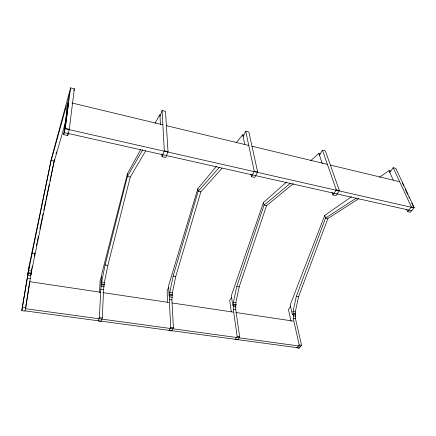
<?xml version="1.0" encoding="UTF-8"?>
<svg xmlns="http://www.w3.org/2000/svg" width="436" height="436" viewBox="0 0 436 436"><rect width="100%" height="100%" fill="white"/><g stroke="black" fill="none" stroke-linecap="round" stroke-linejoin="round"><path stroke-width="0.65" d="M127.448 173.719L127.416 176.411L105.076 264.952L100.978 285.536L101.495 275.045L127.448 173.719L140.763 149.423M104.1 285.013L101.326 284.583L100.798 289.232L99.403 317.604L98.1 320.951L100.983 321.343L102.302 318.002L103.577 289.651L104.422 282.381L107.845 265.404L130.299 177.016L145.64 150.878M99.544 292.447L100.166 280.228L101.403 276.827M295.319 314.356L293.052 314.007L293.439 315.746L293.215 318.307L299.194 344.958L296.872 347.819L299.216 348.135L301.548 345.279L295.494 318.651L295.717 316.095L295.319 314.356L295.722 313.827L295.286 311.925L298.606 296.6L327.888 218.512L358.724 198.723M235.762 305.216L233.342 304.846L233.304 309.255L237.157 336.467L235.124 339.47L237.631 339.813L239.675 336.81L235.734 309.62L235.762 305.216L236.11 304.66L235.827 302.72L239.19 286.883L266.554 205.634L293.308 183.72M67.618 104.237L63.711 134.659L67.76 135.563L69.291 129.29L74.343 88.797L70.588 87.865L69.161 94.002M67.76 135.563L68.092 132.915M172.16 295.455L169.577 295.058L169.31 299.581L170.721 327.371L169.026 330.537L171.708 330.902L173.419 327.741L171.904 299.973L172.351 292.894L175.741 276.506L200.849 191.835L221.995 168.28M63.711 134.659L65.209 128.364L70.588 87.865M54.565 159.434L30.852 274.805L31.888 268.135M51.633 157.696L27.877 274.353L29.583 263.666L51.633 157.696L69.395 92.263L67.362 105.332L67.629 103.348L65.536 108.76L51.225 160.415L54.331 161.064L65.607 121.993M25.773 307.527L31.087 273.808L28.111 273.35L21.8 310.639L24.907 311.059L25.773 307.527L22.645 307.097M32.03 267.214L32.226 265.944M21.8 310.639L29.294 265.486M197.879 188.603L168.601 285.662L169.124 295.957L169.871 294.474L169.768 292.496L173.157 276.086L198.173 191.273L197.879 188.603L216.616 166.132M34.182 256.145L34.885 252.82M36.422 245.501L36.978 242.841M37.256 241.511L38.379 236.187M39.916 228.867L42.287 217.559M42.57 216.229L43.126 213.569M43.823 210.239L45.78 200.925M46.063 199.595L49.273 184.292M49.971 180.967L53.187 165.664M53.465 164.334L54.446 159.68M263.48 202.473L231.369 295.592L232.802 305.701L233.691 304.284L233.413 302.344L236.775 286.49L264.058 205.105L263.48 202.473L286.338 182.226M351.552 196.729L324.738 215.417L290.213 304.906L292.436 314.819L293.45 313.479L293.019 311.571L296.344 296.229L325.556 218.022L356.234 198.162M73.907 90.634L74.343 88.797M56.01 153.788L56.56 151.832M160.007 116.199L162.078 110.515L165.511 111.36L168.024 151.712L165.74 157.5L162.067 156.677L161.93 153.979M162.067 156.677L164.323 150.872L162.078 110.515M168.688 287.417L167.097 290.643L167.653 302.137M243.114 136.512L245.719 131.22L248.863 131.994L257.649 172.067L254.755 177.425L251.409 176.678L250.869 174.062M251.409 176.678L254.286 171.304L245.719 131.22M155.047 123.35L159.914 114.461L160.437 124.723M142.697 149.837L127.416 176.411L130.299 177.016M231.614 297.314L229.718 300.382L231.303 311.838M319.43 155.156L322.482 150.218L325.37 150.932L339.377 190.625L335.982 195.606L332.919 194.925L332.063 192.401M332.919 194.925L336.303 189.927L322.482 150.218M290.589 306.595L288.436 309.516L291.052 321.403M389.757 172.345L393.174 167.718L395.839 168.378L414.2 207.618L410.396 212.267L407.589 211.64L406.483 209.204M407.589 211.64L411.377 206.98L414.2 207.618M236.219 142.616L242.754 134.779L243.996 135.084M219.357 167.342L198.173 191.273L200.849 191.835M310.721 160.633L318.847 153.439L320.564 153.859M290.103 183.545L264.058 205.105L266.554 205.634M379.489 177.256L388.983 170.64L390.967 171.125M300.769 346.233L25.484 308.71L29.686 281.661L100.253 292.218M24.956 310.863L299.341 347.977M99.403 317.604L102.302 318.002M170.721 327.371L173.419 327.741M237.157 336.467L239.675 336.81M299.194 344.958L301.548 345.279M102.94 292.621L168.803 302.475M172.16 302.976L233.32 312.127M236.007 312.525L293.134 321.07M27.277 278.119L30.264 278.571M100.798 289.232L103.577 289.651M169.31 299.581L171.904 299.973M233.304 309.255L235.734 309.62M293.215 318.307L295.494 318.651M27.811 275.225L30.798 275.683M101.239 286.43L104.019 286.85M169.669 296.867L172.264 297.259M233.592 306.617L236.018 306.988M293.439 315.746L295.717 316.095M28.591 270.642L31.566 271.099M101.653 281.95L104.422 282.381M169.768 292.496L172.351 292.894M233.413 302.344L235.827 302.72M293.019 311.571L295.286 311.925M28.264 272.696L31.245 273.154M101.555 283.967L104.335 284.392M169.871 294.474L172.46 294.872M233.691 304.284L236.11 304.66M293.45 313.479L295.722 313.827M32.041 253.005L35.011 253.49M105.076 264.952L107.845 265.404M173.157 276.086L175.741 276.506M236.775 286.49L239.19 286.883M296.344 296.229L298.606 296.6M327.888 218.512L325.556 218.022L324.738 215.417M411.66 210.724L64.206 132.571L67.76 105.97L68.654 102.177L65.122 128.718L413.987 207.879M65.209 128.364L69.291 129.29M164.323 150.872L168.024 151.712M254.286 171.304L257.649 172.067M336.303 189.927L339.377 190.625M65.536 108.76L67.357 109.191M71.956 102.972L162.579 124.745M166.547 125.699L248.569 145.411M251.877 146.202L327.283 164.323M330.592 165.119L399.381 181.649M402.314 182.897L403.736 185.943M405.158 188.99L407.72 194.472M408.859 196.909L409.431 198.129M411.709 203.002L413.704 207.269M393.174 167.718L411.377 206.98M388.983 170.64L393.272 180.09M318.847 153.439L322.286 163.576M242.754 134.779L244.732 144.349"/></g></svg>
